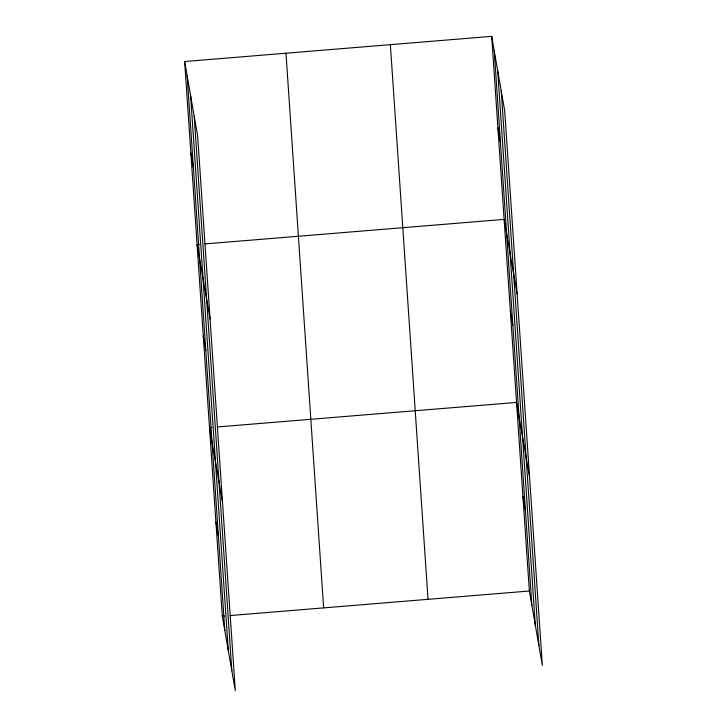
<?xml version="1.0" encoding="UTF-8"?>
<svg xmlns="http://www.w3.org/2000/svg" width="727" height="727" viewBox="0 0 727 727"><rect width="100%" height="100%" fill="white"/><g stroke="black" fill="none" stroke-linecap="round" stroke-linejoin="round"><path stroke-width="1.09" d="M184.649 61.522L197.644 135.985L235.303 690.65L222.308 616.196L184.649 61.522L491.697 36.35L504.692 110.804L542.351 665.478L529.356 591.015L491.697 36.35M199.325 244.381L197.072 244.563L210.067 319.026M204.959 243.918L504.129 219.39L517.124 293.844M211.757 427.421L209.503 427.603L222.498 502.066M217.382 426.958L516.552 402.431L529.547 476.885M222.308 616.196L224.561 616.005M230.186 615.551L529.356 591.015M497.913 127.87L500.421 142.228M510.336 310.911L512.844 325.269M522.958 496.723L525.457 511.081M190.865 153.043L193.364 167.41M203.287 336.083L205.796 350.45M215.901 521.904L218.409 536.262M501.23 90.975L538.889 645.64M497.668 70.537L535.326 625.211M494.206 50.708L531.864 605.373M390.372 44.656L428.03 599.33M285.975 53.216L323.633 607.881M194.182 116.147L231.84 670.821M190.619 95.719L228.278 650.383M187.157 75.89L224.816 630.554"/></g></svg>
